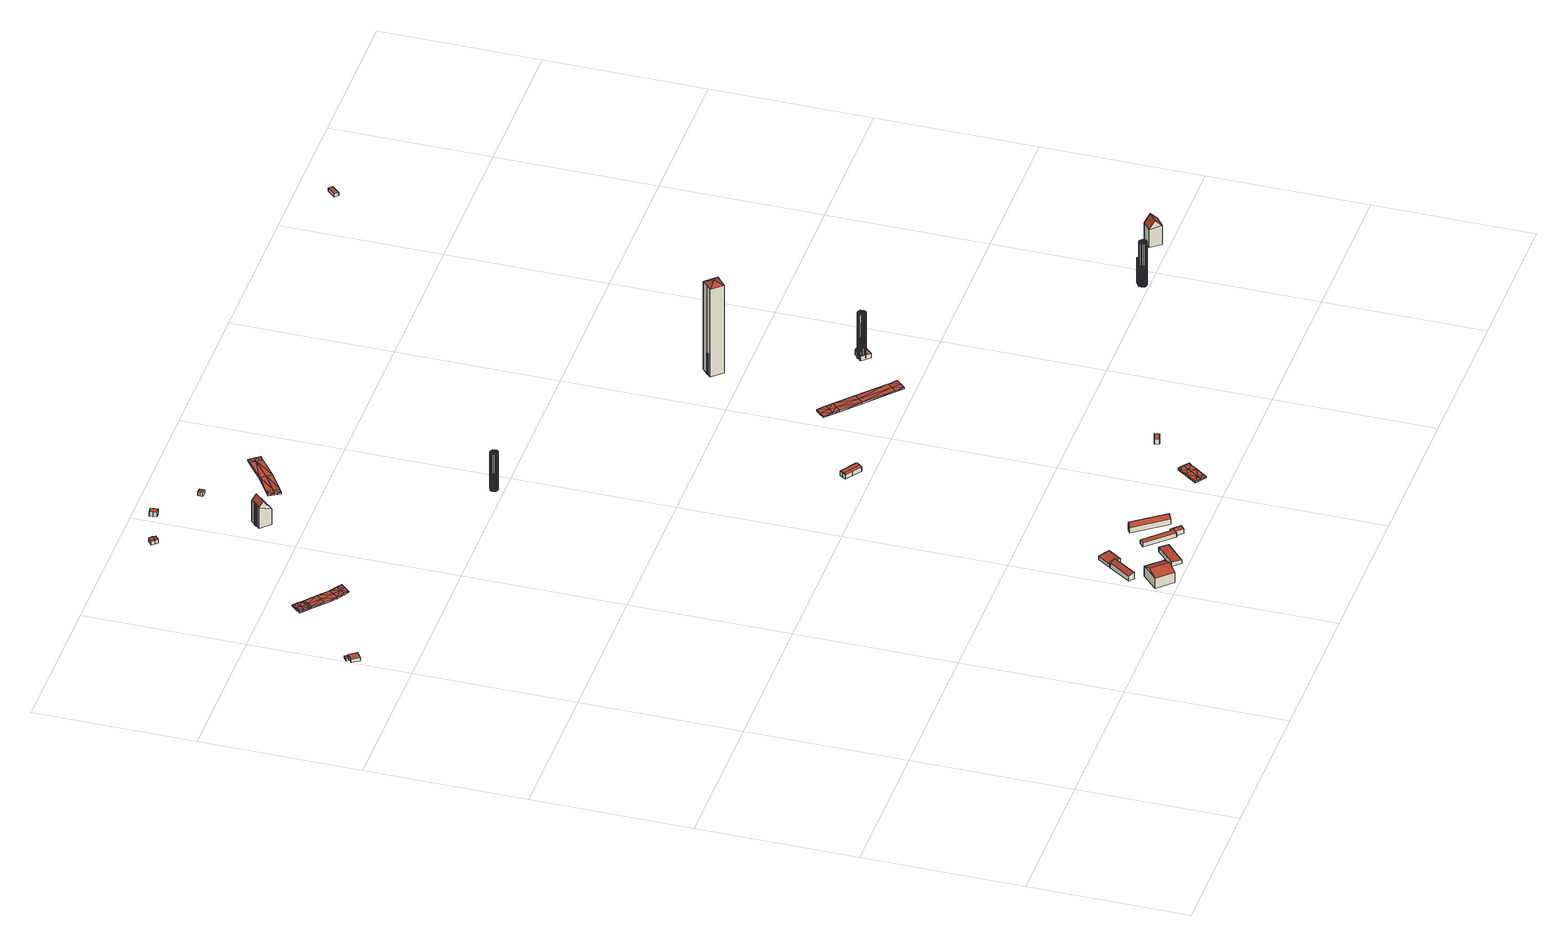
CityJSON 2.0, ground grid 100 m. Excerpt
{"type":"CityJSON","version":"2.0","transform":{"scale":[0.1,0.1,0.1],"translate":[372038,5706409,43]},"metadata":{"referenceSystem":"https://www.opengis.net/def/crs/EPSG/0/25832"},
"CityObjects":{
"building1":{"type":"Building","attributes":{"Gemeindeschluessel":"05911000","Geometrietyp2DReferenz":"3000","function":"31001_2523","roofType":"1000","measuredHeight":1.36},"geometry":[{"type":"Solid","lod":"2","boundaries":[[[[0,1,2,3]],[[4,5,1,0]],[[6,7,5,4]],[[3,2,7,6]],[[4,0,3,6]],[[1,5,7,2]]]],"semantics":{"surfaces":[{"type":"WallSurface"},{"type":"RoofSurface"},{"type":"GroundSurface"}],"values":[[0,0,0,0,1,2]]}}]},
"building2":{"type":"Building","attributes":{"Gemeindeschluessel":"05911000","Geometrietyp2DReferenz":"3000","function":"31001_2500","roofType":"1000","measuredHeight":2.38,"storeysAboveGround":1},"geometry":[{"type":"Solid","lod":"2","boundaries":[[[[8,9,10,11]],[[12,13,9,8]],[[14,15,13,12]],[[11,10,15,14]],[[12,8,11,14]],[[9,13,15,10]]]],"semantics":{"surfaces":[{"type":"WallSurface"},{"type":"RoofSurface"},{"type":"GroundSurface"}],"values":[[0,0,0,0,1,2]]}}]},
"building3":{"type":"Building","attributes":{"Geometrietyp2DReferenz":"2000","Gemeindeschluessel":"05911000","function":"53001_1800","roofType":"9999","measuredHeight":1},"geometry":[{"type":"Solid","lod":"2","boundaries":[[[[16,17,18]],[[17,19,18]],[[20,21,16]],[[21,17,16]],[[22,23,20]],[[23,21,20]],[[24,25,22]],[[25,23,22]],[[26,27,24]],[[27,25,24]],[[28,29,26]],[[29,27,26]],[[30,31,28]],[[31,29,28]],[[32,33,30]],[[33,31,30]],[[34,35,32]],[[35,33,32]],[[36,37,34]],[[37,35,34]],[[38,39,36]],[[39,37,36]],[[40,41,38]],[[41,39,38]],[[42,43,40]],[[43,41,40]],[[44,45,42]],[[45,43,42]],[[46,47,44]],[[47,45,44]],[[48,49,46]],[[49,47,46]],[[50,51,48]],[[51,49,48]],[[52,53,50]],[[53,51,50]],[[54,55,52]],[[55,53,52]],[[56,57,54]],[[57,55,54]],[[18,19,56]],[[19,57,56]],[[58,19,17]],[[58,17,21]],[[59,58,23]],[[23,58,21]],[[60,59,23]],[[60,23,25]],[[61,60,27]],[[27,60,25]],[[62,61,27]],[[62,27,29]],[[62,29,31]],[[63,62,33]],[[33,62,31]],[[63,33,35]],[[39,63,35]],[[39,35,37]],[[55,57,19]],[[55,19,58]],[[53,55,58]],[[53,58,59]],[[53,59,60]],[[53,60,51]],[[49,51,60]],[[49,60,61]],[[49,61,47]],[[47,61,45]],[[45,61,62]],[[43,45,63]],[[63,45,62]],[[41,43,63]],[[41,63,39]],[[64,16,18]],[[64,20,16]],[[65,22,64]],[[22,20,64]],[[66,22,65]],[[66,24,22]],[[67,26,66]],[[26,24,66]],[[68,26,67]],[[68,28,26]],[[68,30,28]],[[69,32,68]],[[32,30,68]],[[69,34,32]],[[38,34,69]],[[38,36,34]],[[54,18,56]],[[54,64,18]],[[52,64,54]],[[52,65,64]],[[52,66,65]],[[52,50,66]],[[48,66,50]],[[48,67,66]],[[48,46,67]],[[46,44,67]],[[44,68,67]],[[42,69,44]],[[69,68,44]],[[40,69,42]],[[40,38,69]]]],"semantics":{"surfaces":[{"type":"WallSurface"},{"type":"GroundSurface"},{"type":"RoofSurface"}],"values":[[0,0,0,0,0,0,0,0,0,0,0,0,0,0,0,0,0,0,0,0,0,0,0,0,0,0,0,0,0,0,0,0,0,0,0,0,0,0,0,0,0,0,1,1,1,1,1,1,1,1,1,1,1,1,1,1,1,1,1,1,1,1,1,1,1,1,1,1,1,1,1,1,1,2,2,2,2,2,2,2,2,2,2,2,2,2,2,2,2,2,2,2,2,2,2,2,2,2,2,2,2,2,2,2]]}}]},
"building4":{"type":"Building","attributes":{"Gemeindeschluessel":"05911000","Geometrietyp2DReferenz":"3000","function":"31001_1010","roofType":"3100","measuredHeight":9.96,"storeysAboveGround":2},"address":[{"country":"Germany","locality":"Bochum","thoroughfareNumber":"1","thoroughfareName":"Blücherstr."}],"geometry":[{"type":"Solid","lod":"2","boundaries":[[[[70,71,72,73]],[[74,75,71,70]],[[76,77,75,74]],[[78,79,77,76]],[[80,81,79,78]],[[73,72,81,80]],[[80,82,83,70,73]],[[84,83,82,78,76]],[[84,76,74]],[[83,84,74,70]],[[82,80,78]],[[71,75,77,79,81,72]]]],"semantics":{"surfaces":[{"type":"WallSurface"},{"type":"RoofSurface"},{"type":"GroundSurface"}],"values":[[0,0,0,0,0,0,1,1,0,0,0,2]]}}]},
"building5":{"type":"Building","attributes":{"Gemeindeschluessel":"05911000","Geometrietyp2DReferenz":"3000","function":"31001_2724","roofType":"2100","measuredHeight":4.78,"storeysAboveGround":1},"geometry":[{"type":"Solid","lod":"2","boundaries":[[[[85,86,87,88]],[[89,90,86,85]],[[91,92,90,89]],[[88,87,92,91]],[[89,85,88,91]],[[86,90,92,87]]]],"semantics":{"surfaces":[{"type":"WallSurface"},{"type":"RoofSurface"},{"type":"GroundSurface"}],"values":[[0,0,0,0,1,2]]}}]},
"building6":{"type":"Building","attributes":{"Gemeindeschluessel":"05911000","Geometrietyp2DReferenz":"3000","function":"31001_2724","roofType":"2100","measuredHeight":2.92,"storeysAboveGround":1},"geometry":[{"type":"Solid","lod":"2","boundaries":[[[[93,94,95,96]],[[97,98,94,93]],[[99,100,98,97]],[[101,102,100,99]],[[96,95,102,101]],[[99,97,93,96,101]],[[94,98,100,102,95]]]],"semantics":{"surfaces":[{"type":"WallSurface"},{"type":"RoofSurface"},{"type":"GroundSurface"}],"values":[[0,0,0,0,0,1,2]]}}]},
"building7":{"type":"Building","attributes":{"Gemeindeschluessel":"05911000","Geometrietyp2DReferenz":"3000","function":"31001_2140","roofType":"2100","measuredHeight":3.24,"storeysAboveGround":1},"geometry":[{"type":"Solid","lod":"2","boundaries":[[[[103,104,105,106]],[[107,108,104,103]],[[109,110,108,107]],[[106,105,110,109]],[[107,103,106,109]],[[104,108,110,105]]]],"semantics":{"surfaces":[{"type":"WallSurface"},{"type":"RoofSurface"},{"type":"GroundSurface"}],"values":[[0,0,0,0,1,2]]}}]},
"building8":{"type":"Building","attributes":{"Gemeindeschluessel":"05911000","Geometrietyp2DReferenz":"3000","function":"31001_1313","roofType":"5000","measuredHeight":2.91,"storeysAboveGround":1},"geometry":[{"type":"Solid","lod":"2","boundaries":[[[[111,112,113,114]],[[115,116,112,111]],[[117,118,116,115]],[[119,120,118,117]],[[121,122,120,119]],[[114,113,122,121]],[[123,124,125,126]],[[126,125,127,117,115,128]],[[127,125,124,121,119]],[[127,119,117]],[[128,115,111]],[[123,126,128,111,114]],[[124,123,114,121]],[[112,116,118,120,122,113]]]],"semantics":{"surfaces":[{"type":"WallSurface"},{"type":"RoofSurface"},{"type":"GroundSurface"}],"values":[[0,0,0,0,0,0,1,1,0,0,0,0,0,2]]}}]},
"building9":{"type":"Building","attributes":{"Gemeindeschluessel":"05911000","Geometrietyp2DReferenz":"3000","function":"31001_2140"},"children":["building9-1","building9-2"]},
"building9-1":{"type":"BuildingPart","attributes":{"roofType":"1000","measuredHeight":2.82,"storeysAboveGround":1},"parents":["building9"],"geometry":[{"type":"Solid","lod":"2","boundaries":[[[[129,130,131,132]],[[133,134,130,129]],[[135,136,134,133]],[[137,138,136,135]],[[139,140,138,137]],[[141,142,140,139]],[[143,144,142,141]],[[145,146,144,143]],[[141,139,137,135,133,129,132,147,145,143]],[[148,131,130,134,136,138,140,142,144,146]],[[146,145,147,148]],[[148,147,132,131]]]],"semantics":{"surfaces":[{"type":"WallSurface"},{"type":"RoofSurface"},{"type":"GroundSurface"},{"type":"ClosureSurface"}],"values":[[0,0,0,0,0,0,0,0,1,2,3,3]]}}]},
"building9-2":{"type":"BuildingPart","attributes":{"roofType":"1000","measuredHeight":3.37,"storeysAboveGround":1},"parents":["building9"],"geometry":[{"type":"Solid","lod":"2","boundaries":[[[[149,150,151,152]],[[153,131,150,149]],[[132,131,153]],[[152,151,146,145,154]],[[155,153,149,152,154]],[[150,131,148,146,151]],[[132,153,155,147]],[[148,131,132,147]],[[147,155,154,145]],[[146,148,147,145]]]],"semantics":{"surfaces":[{"type":"WallSurface"},{"type":"RoofSurface"},{"type":"GroundSurface"},{"type":"ClosureSurface"}],"values":[[0,0,0,0,1,2,0,3,0,3]]}}]},
"building10":{"type":"Building","attributes":{"Gemeindeschluessel":"05911000","Geometrietyp2DReferenz":"3000","function":"31001_2724","roofType":"3100","measuredHeight":5.96,"storeysAboveGround":1},"geometry":[{"type":"Solid","lod":"2","boundaries":[[[[156,157,158,159]],[[160,161,157,156]],[[162,163,161,160]],[[159,158,163,162]],[[156,164,160]],[[162,165,159]],[[159,165,164,156]],[[160,164,165,162]],[[157,161,163,158]]]],"semantics":{"surfaces":[{"type":"WallSurface"},{"type":"RoofSurface"},{"type":"GroundSurface"}],"values":[[0,0,0,0,0,0,1,1,2]]}}]},
"building11":{"type":"Building","attributes":{"Geometrietyp2DReferenz":"1000","Gemeindeschluessel":"05911000","function":"51002_1251","roofType":"9999","measuredHeight":15},"geometry":[{"type":"Solid","lod":"2","boundaries":[[[[166,167,168]],[[167,169,168]],[[170,171,166]],[[171,167,166]],[[172,173,170]],[[173,171,170]],[[174,175,172]],[[175,173,172]],[[176,177,174]],[[177,175,174]],[[178,179,176]],[[179,177,176]],[[180,181,178]],[[181,179,178]],[[182,183,180]],[[183,181,180]],[[184,185,182]],[[185,183,182]],[[186,187,184]],[[187,185,184]],[[188,189,186]],[[189,187,186]],[[190,191,188]],[[191,189,188]],[[192,193,190]],[[193,191,190]],[[194,195,192]],[[195,193,192]],[[196,197,194]],[[197,195,194]],[[198,199,196]],[[199,197,196]],[[200,201,198]],[[201,199,198]],[[202,203,200]],[[203,201,200]],[[204,205,202]],[[205,203,202]],[[168,169,204]],[[169,205,204]],[[169,167,205]],[[167,171,205]],[[171,173,205]],[[173,175,205]],[[175,177,205]],[[181,183,205]],[[177,179,205]],[[179,181,205]],[[183,185,205]],[[185,187,205]],[[187,189,205]],[[189,191,205]],[[191,193,205]],[[193,195,205]],[[195,197,205]],[[197,199,205]],[[199,201,205]],[[201,203,205]],[[166,168,170]],[[168,204,170]],[[204,202,170]],[[202,200,170]],[[200,198,170]],[[198,196,170]],[[196,194,170]],[[194,192,170]],[[192,190,170]],[[190,188,170]],[[188,186,170]],[[186,184,170]],[[184,182,170]],[[182,180,170]],[[180,178,170]],[[178,176,170]],[[176,174,170]],[[174,172,170]]]],"semantics":{"surfaces":[{"type":"WallSurface"},{"type":"GroundSurface"},{"type":"RoofSurface"}],"values":[[0,0,0,0,0,0,0,0,0,0,0,0,0,0,0,0,0,0,0,0,0,0,0,0,0,0,0,0,0,0,0,0,0,0,0,0,0,0,0,0,1,1,1,1,1,1,1,1,1,1,1,1,1,1,1,1,1,1,2,2,2,2,2,2,2,2,2,2,2,2,2,2,2,2,2,2]]}}]},
"building12":{"type":"Building","attributes":{"Gemeindeschluessel":"05911000","Geometrietyp2DReferenz":"3000","function":"51002_1250","roofType":"3100","measuredHeight":18.37},"geometry":[{"type":"Solid","lod":"2","boundaries":[[[[206,207,208,209]],[[210,211,207,206]],[[212,213,211,210]],[[209,208,213,212]],[[206,214,210]],[[212,215,209]],[[209,215,214,206]],[[210,214,215,212]],[[207,211,213,208]]]],"semantics":{"surfaces":[{"type":"WallSurface"},{"type":"RoofSurface"},{"type":"GroundSurface"}],"values":[[0,0,0,0,0,0,1,1,2]]}}]},
"building13":{"type":"Building","attributes":{"Gemeindeschluessel":"05911000","Geometrietyp2DReferenz":"3000","function":"31001_1313","roofType":"9999","measuredHeight":3,"storeysAboveGround":1},"geometry":[{"type":"Solid","lod":"2","boundaries":[[[[216,217,218,219,220,221]],[[219,222,223,220]],[[218,224,222,219]],[[217,225,224,218]],[[216,226,225,217]],[[221,227,226,216]],[[220,223,227,221]],[[222,224,225,226,227,223]]]],"semantics":{"surfaces":[{"type":"RoofSurface"},{"type":"WallSurface"},{"type":"GroundSurface"}],"values":[[0,1,1,1,1,1,1,2]]}}]},
"building14":{"type":"Building","attributes":{"Gemeindeschluessel":"05911000","Geometrietyp2DReferenz":"3000","function":"31001_1313","roofType":"2100","measuredHeight":2.66,"storeysAboveGround":1},"geometry":[{"type":"Solid","lod":"2","boundaries":[[[[228,229,230,231]],[[232,233,229,228]],[[234,235,233,232]],[[236,237,235,234]],[[238,239,237,236]],[[231,230,239,238]],[[236,234,232,228,231,238]],[[229,233,235,237,239,230]]]],"semantics":{"surfaces":[{"type":"WallSurface"},{"type":"RoofSurface"},{"type":"GroundSurface"}],"values":[[0,0,0,0,0,0,1,2]]}}]},
"building15":{"type":"Building","attributes":{"Geometrietyp2DReferenz":"1000","Gemeindeschluessel":"05911000","function":"51002_1251","roofType":"9999","measuredHeight":26.28},"geometry":[{"type":"Solid","lod":"2","boundaries":[[[[240,241,242]],[[241,243,242]],[[244,245,240]],[[245,241,240]],[[246,247,244]],[[247,245,244]],[[248,249,246]],[[249,247,246]],[[250,251,248]],[[251,249,248]],[[252,253,250]],[[253,251,250]],[[254,255,252]],[[255,253,252]],[[256,257,254]],[[257,255,254]],[[258,259,256]],[[259,257,256]],[[260,261,258]],[[261,259,258]],[[262,263,260]],[[263,261,260]],[[264,265,262]],[[265,263,262]],[[266,267,264]],[[267,265,264]],[[268,269,266]],[[269,267,266]],[[270,271,268]],[[271,269,268]],[[272,273,270]],[[273,271,270]],[[274,275,272]],[[275,273,272]],[[276,277,274]],[[277,275,274]],[[278,279,276]],[[279,277,276]],[[242,243,278]],[[243,279,278]],[[243,241,279]],[[241,245,279]],[[245,247,279]],[[247,249,279]],[[249,251,279]],[[251,253,279]],[[253,255,279]],[[255,257,279]],[[257,259,279]],[[259,261,279]],[[261,263,279]],[[269,271,279]],[[263,265,279]],[[265,267,279]],[[267,269,279]],[[271,273,279]],[[273,275,279]],[[275,277,279]],[[240,242,244]],[[242,278,244]],[[278,276,244]],[[276,274,244]],[[274,272,244]],[[272,270,244]],[[270,268,244]],[[268,266,244]],[[266,264,244]],[[264,262,244]],[[262,260,244]],[[260,258,244]],[[258,256,244]],[[256,254,244]],[[254,252,244]],[[252,250,244]],[[250,248,244]],[[248,246,244]]]],"semantics":{"surfaces":[{"type":"WallSurface"},{"type":"GroundSurface"},{"type":"RoofSurface"}],"values":[[0,0,0,0,0,0,0,0,0,0,0,0,0,0,0,0,0,0,0,0,0,0,0,0,0,0,0,0,0,0,0,0,0,0,0,0,0,0,0,0,1,1,1,1,1,1,1,1,1,1,1,1,1,1,1,1,1,1,2,2,2,2,2,2,2,2,2,2,2,2,2,2,2,2,2,2]]}}]},
"building16":{"type":"Building","attributes":{"Geometrietyp2DReferenz":"2000","Gemeindeschluessel":"05911000","function":"53001_1800","roofType":"9999","measuredHeight":1},"geometry":[{"type":"Solid","lod":"2","boundaries":[[[[280,281,282]],[[281,283,282]],[[284,285,280]],[[285,281,280]],[[286,287,284]],[[287,285,284]],[[288,289,286]],[[289,287,286]],[[290,291,288]],[[291,289,288]],[[292,293,290]],[[293,291,290]],[[294,295,292]],[[295,293,292]],[[296,297,294]],[[297,295,294]],[[298,299,296]],[[299,297,296]],[[300,301,298]],[[301,299,298]],[[302,303,300]],[[303,301,300]],[[282,283,302]],[[283,303,302]],[[283,281,304]],[[304,281,285]],[[304,285,287]],[[304,287,305]],[[305,287,306]],[[306,287,289]],[[306,289,293]],[[293,289,291]],[[303,283,301]],[[301,283,304]],[[301,304,299]],[[299,304,305]],[[299,305,306]],[[299,306,297]],[[297,306,293]],[[297,293,295]],[[282,307,280]],[[307,284,280]],[[307,286,284]],[[307,308,286]],[[308,309,286]],[[309,288,286]],[[309,292,288]],[[292,290,288]],[[302,300,282]],[[300,307,282]],[[300,298,307]],[[298,308,307]],[[298,309,308]],[[298,296,309]],[[296,292,309]],[[296,294,292]]]],"semantics":{"surfaces":[{"type":"WallSurface"},{"type":"GroundSurface"},{"type":"RoofSurface"}],"values":[[0,0,0,0,0,0,0,0,0,0,0,0,0,0,0,0,0,0,0,0,0,0,0,0,1,1,1,1,1,1,1,1,1,1,1,1,1,1,1,1,2,2,2,2,2,2,2,2,2,2,2,2,2,2,2,2]]}}]},
"building17":{"type":"Building","attributes":{"Gemeindeschluessel":"05911000","Geometrietyp2DReferenz":"3000","function":"31001_2723","roofType":"9999","measuredHeight":3.89,"storeysAboveGround":1},"geometry":[{"type":"Solid","lod":"2","boundaries":[[[[310,311,312,313]],[[314,315,311,310]],[[316,317,315,314]],[[318,319,317,316]],[[320,321,319,318]],[[322,323,321,320]],[[313,312,323,322]],[[324,325,313,322]],[[314,326,327,318,316]],[[325,324,328,327,326,329]],[[327,328,320,318]],[[328,324,322,320]],[[329,326,314,310]],[[325,329,310,313]],[[311,315,317,319,321,323,312]]]],"semantics":{"surfaces":[{"type":"WallSurface"},{"type":"RoofSurface"},{"type":"GroundSurface"}],"values":[[0,0,0,0,0,0,0,1,1,1,0,0,0,0,2]]}}]},
"building18":{"type":"Building","attributes":{"Geometrietyp2DReferenz":"2000","Gemeindeschluessel":"05911000","function":"53001_1800","roofType":"9999","measuredHeight":1},"geometry":[{"type":"Solid","lod":"2","boundaries":[[[[330,331,332]],[[331,333,332]],[[334,335,330]],[[335,331,330]],[[336,337,334]],[[337,335,334]],[[338,339,336]],[[339,337,336]],[[340,341,338]],[[341,339,338]],[[342,343,340]],[[343,341,340]],[[344,345,342]],[[345,343,342]],[[346,347,344]],[[347,345,344]],[[348,349,346]],[[350,351,348]],[[349,347,346]],[[351,349,348]],[[352,353,350]],[[353,351,350]],[[354,355,352]],[[355,353,352]],[[356,357,354]],[[357,355,354]],[[332,333,356]],[[333,357,356]],[[337,358,359]],[[335,359,333]],[[335,333,331]],[[339,358,337]],[[337,359,335]],[[343,360,358]],[[343,358,341]],[[341,358,339]],[[345,347,360]],[[345,360,343]],[[359,355,357]],[[359,357,333]],[[358,353,359]],[[359,353,355]],[[360,351,353]],[[360,353,358]],[[347,349,351]],[[347,351,360]],[[334,332,361]],[[334,330,332]],[[338,336,362]],[[336,361,362]],[[336,334,361]],[[342,362,363]],[[342,340,362]],[[340,338,362]],[[344,363,346]],[[344,342,363]],[[361,356,354]],[[361,332,356]],[[362,361,352]],[[361,354,352]],[[346,363,350]],[[363,352,350]],[[363,362,352]],[[346,350,348]]]],"semantics":{"surfaces":[{"type":"WallSurface"},{"type":"GroundSurface"},{"type":"RoofSurface"}],"values":[[0,0,0,0,0,0,0,0,0,0,0,0,0,0,0,0,0,0,0,0,0,0,0,0,0,0,0,0,1,1,1,1,1,1,1,1,1,1,1,1,1,1,1,1,1,1,2,2,2,2,2,2,2,2,2,2,2,2,2,2,2,2,2,2]]}}]},
"building19":{"type":"Building","attributes":{"Gemeindeschluessel":"05911000","Geometrietyp2DReferenz":"3000","function":"31001_2520","roofType":"1000","measuredHeight":3.46,"storeysAboveGround":1},"geometry":[{"type":"Solid","lod":"2","boundaries":[[[[364,365,366,367]],[[368,369,365,364]],[[370,371,369,368]],[[367,366,371,370]],[[368,364,367,370]],[[365,369,371,366]]]],"semantics":{"surfaces":[{"type":"WallSurface"},{"type":"RoofSurface"},{"type":"GroundSurface"}],"values":[[0,0,0,0,1,2]]}}]},
"building20":{"type":"Building","attributes":{"Geometrietyp2DReferenz":"2000","Gemeindeschluessel":"05911000","function":"53001_1800","roofType":"9999","measuredHeight":1},"geometry":[{"type":"Solid","lod":"2","boundaries":[[[[372,373,374]],[[373,375,374]],[[376,377,372]],[[377,373,372]],[[378,379,376]],[[379,377,376]],[[380,381,378]],[[381,379,378]],[[382,383,380]],[[383,381,380]],[[384,385,382]],[[385,383,382]],[[386,387,384]],[[387,385,384]],[[388,389,386]],[[389,387,386]],[[390,391,388]],[[391,389,388]],[[392,393,390]],[[393,391,390]],[[394,395,392]],[[395,393,392]],[[396,397,394]],[[397,395,394]],[[398,399,396]],[[399,397,396]],[[400,401,398]],[[401,399,398]],[[374,375,400]],[[375,401,400]],[[402,375,373]],[[402,373,377]],[[403,402,379]],[[379,402,377]],[[404,403,379]],[[404,379,381]],[[405,404,385]],[[385,404,383]],[[383,404,381]],[[389,405,385]],[[389,385,387]],[[399,401,375]],[[399,375,402]],[[397,399,403]],[[403,399,402]],[[397,403,395]],[[395,403,404]],[[393,395,405]],[[405,395,404]],[[391,393,405]],[[391,405,389]],[[406,372,374]],[[406,376,372]],[[407,378,406]],[[378,376,406]],[[408,378,407]],[[408,380,378]],[[409,384,408]],[[384,382,408]],[[382,380,408]],[[388,384,409]],[[388,386,384]],[[398,374,400]],[[398,406,374]],[[396,407,398]],[[407,406,398]],[[396,394,407]],[[394,408,407]],[[392,409,394]],[[409,408,394]],[[390,409,392]],[[390,388,409]]]],"semantics":{"surfaces":[{"type":"WallSurface"},{"type":"GroundSurface"},{"type":"RoofSurface"}],"values":[[0,0,0,0,0,0,0,0,0,0,0,0,0,0,0,0,0,0,0,0,0,0,0,0,0,0,0,0,0,0,1,1,1,1,1,1,1,1,1,1,1,1,1,1,1,1,1,1,1,1,1,2,2,2,2,2,2,2,2,2,2,2,2,2,2,2,2,2,2,2,2,2]]}}]},
"building21":{"type":"Building","attributes":{"Geometrietyp2DReferenz":"1000","Gemeindeschluessel":"05911000","function":"51002_1251","roofType":"9999","measuredHeight":15},"geometry":[{"type":"Solid","lod":"2","boundaries":[[[[410,411,412]],[[411,413,412]],[[414,415,410]],[[415,411,410]],[[416,417,414]],[[417,415,414]],[[418,419,416]],[[419,417,416]],[[420,421,418]],[[421,419,418]],[[422,423,420]],[[423,421,420]],[[424,425,422]],[[425,423,422]],[[426,427,424]],[[427,425,424]],[[428,429,426]],[[429,427,426]],[[430,431,428]],[[431,429,428]],[[432,433,430]],[[433,431,430]],[[434,435,432]],[[435,433,432]],[[436,437,434]],[[437,435,434]],[[438,439,436]],[[439,437,436]],[[440,441,438]],[[441,439,438]],[[442,443,440]],[[443,441,440]],[[444,445,442]],[[445,443,442]],[[446,447,444]],[[447,445,444]],[[448,449,446]],[[449,447,446]],[[412,413,448]],[[413,449,448]],[[413,411,449]],[[411,415,449]],[[415,417,449]],[[417,419,449]],[[419,421,449]],[[421,423,449]],[[423,425,449]],[[425,427,449]],[[427,429,449]],[[429,431,449]],[[431,433,449]],[[433,435,449]],[[435,437,449]],[[437,439,449]],[[439,441,449]],[[441,443,449]],[[443,445,449]],[[445,447,449]],[[410,412,414]],[[412,448,414]],[[448,446,414]],[[446,444,414]],[[444,442,414]],[[442,440,414]],[[440,438,414]],[[438,436,414]],[[436,434,414]],[[434,432,414]],[[432,430,414]],[[430,428,414]],[[428,426,414]],[[426,424,414]],[[424,422,414]],[[422,420,414]],[[420,418,414]],[[418,416,414]]]],"semantics":{"surfaces":[{"type":"WallSurface"},{"type":"GroundSurface"},{"type":"RoofSurface"}],"values":[[0,0,0,0,0,0,0,0,0,0,0,0,0,0,0,0,0,0,0,0,0,0,0,0,0,0,0,0,0,0,0,0,0,0,0,0,0,0,0,0,1,1,1,1,1,1,1,1,1,1,1,1,1,1,1,1,1,1,2,2,2,2,2,2,2,2,2,2,2,2,2,2,2,2,2,2]]}}]},
"building22":{"type":"Building","attributes":{"Gemeindeschluessel":"05911000","Geometrietyp2DReferenz":"3000","function":"51002_1250","roofType":"5000","measuredHeight":64.75},"geometry":[{"type":"Solid","lod":"2","boundaries":[[[[450,451,452,453]],[[454,455,451,450]],[[456,457,455,454]],[[458,459,457,456]],[[460,461,459,458]],[[453,452,461,460]],[[458,456,454,462]],[[462,454,450,463]],[[450,453,460,463]],[[463,460,458,462]],[[451,455,457,459,461,452]]]],"semantics":{"surfaces":[{"type":"WallSurface"},{"type":"RoofSurface"},{"type":"GroundSurface"}],"values":[[0,0,0,0,0,0,1,1,1,1,2]]}}]},
"building23":{"type":"Building","attributes":{"Geometrietyp2DReferenz":"1000","Gemeindeschluessel":"05911000","function":"51002_1251","roofType":"9999","measuredHeight":31.94},"geometry":[{"type":"Solid","lod":"2","boundaries":[[[[464,465,466]],[[465,467,466]],[[468,469,464]],[[469,465,464]],[[470,471,468]],[[471,469,468]],[[472,473,470]],[[473,471,470]],[[474,475,472]],[[475,473,472]],[[476,477,474]],[[477,475,474]],[[478,479,476]],[[479,477,476]],[[480,481,478]],[[481,479,478]],[[482,483,480]],[[483,481,480]],[[484,485,482]],[[485,483,482]],[[486,487,484]],[[487,485,484]],[[488,489,486]],[[489,487,486]],[[490,491,488]],[[491,489,488]],[[492,493,490]],[[493,491,490]],[[494,495,492]],[[495,493,492]],[[496,497,494]],[[497,495,494]],[[498,499,496]],[[499,497,496]],[[500,501,502]],[[502,501,498]],[[501,499,498]],[[503,500,502]],[[466,467,503]],[[467,500,503]],[[500,467,479]],[[497,499,479]],[[499,501,479]],[[501,500,479]],[[467,465,479]],[[465,469,479]],[[469,471,479]],[[471,473,479]],[[473,475,479]],[[475,477,479]],[[481,483,479]],[[483,485,479]],[[485,487,479]],[[487,489,479]],[[489,491,479]],[[491,493,479]],[[493,495,479]],[[495,497,479]],[[482,480,484]],[[480,478,484]],[[478,476,484]],[[476,474,484]],[[474,472,484]],[[472,470,484]],[[470,468,484]],[[468,464,484]],[[464,466,484]],[[466,503,484]],[[503,502,484]],[[502,498,484]],[[498,496,484]],[[496,494,484]],[[494,492,484]],[[492,490,484]],[[490,488,484]],[[488,486,484]]]],"semantics":{"surfaces":[{"type":"WallSurface"},{"type":"GroundSurface"},{"type":"RoofSurface"}],"values":[[0,0,0,0,0,0,0,0,0,0,0,0,0,0,0,0,0,0,0,0,0,0,0,0,0,0,0,0,0,0,0,0,0,0,0,0,0,0,0,0,1,1,1,1,1,1,1,1,1,1,1,1,1,1,1,1,1,1,2,2,2,2,2,2,2,2,2,2,2,2,2,2,2,2,2,2]]}}]},
"building24":{"type":"Building","attributes":{"Gemeindeschluessel":"05911000","Geometrietyp2DReferenz":"3000","function":"51002_1250","roofType":"5000","measuredHeight":7.84},"geometry":[{"type":"Solid","lod":"2","boundaries":[[[[504,505,506,507]],[[508,509,505,504]],[[510,511,509,508]],[[512,513,511,510]],[[514,515,513,512]],[[516,517,515,514]],[[507,506,517,516]],[[518,514,519]],[[514,512,519]],[[510,519,512]],[[518,519,520,504,507,516]],[[516,514,518]],[[520,508,504]],[[520,519,510,508]],[[505,509,511,513,515,517,506]]]],"semantics":{"surfaces":[{"type":"WallSurface"},{"type":"RoofSurface"},{"type":"GroundSurface"}],"values":[[0,0,0,0,0,0,0,1,1,1,1,1,0,0,2]]}}]},
"building25":{"type":"Building","attributes":{"Geometrietyp2DReferenz":"1000","Gemeindeschluessel":"05911000","function":"51002_1251","roofType":"9999","measuredHeight":30.4},"geometry":[{"type":"Solid","lod":"2","boundaries":[[[[521,522,523]],[[522,524,523]],[[525,526,521]],[[526,522,521]],[[527,528,525]],[[528,526,525]],[[529,530,527]],[[530,528,527]],[[531,532,529]],[[532,530,529]],[[533,534,531]],[[534,532,531]],[[535,536,533]],[[536,534,533]],[[537,538,535]],[[538,536,535]],[[539,540,537]],[[540,538,537]],[[541,542,539]],[[542,540,539]],[[543,544,541]],[[544,542,541]],[[545,546,543]],[[546,544,543]],[[547,548,545]],[[548,546,545]],[[549,550,547]],[[550,548,547]],[[551,552,549]],[[552,550,549]],[[553,554,551]],[[554,552,551]],[[555,556,553]],[[556,554,553]],[[557,558,555]],[[558,556,555]],[[559,560,557]],[[560,558,557]],[[523,524,559]],[[524,560,559]],[[524,522,560]],[[522,526,560]],[[526,528,560]],[[528,530,560]],[[530,532,560]],[[532,534,560]],[[534,536,560]],[[536,538,560]],[[538,540,560]],[[540,542,560]],[[542,544,560]],[[544,546,560]],[[546,548,560]],[[548,550,560]],[[550,552,560]],[[552,554,560]],[[554,556,560]],[[556,558,560]],[[559,557,525]],[[521,523,525]],[[523,559,525]],[[557,555,525]],[[555,553,525]],[[553,551,525]],[[551,549,525]],[[549,547,525]],[[547,545,525]],[[545,543,525]],[[543,541,525]],[[541,539,525]],[[539,537,525]],[[537,535,525]],[[535,533,525]],[[533,531,525]],[[531,529,525]],[[529,527,525]]]],"semantics":{"surfaces":[{"type":"WallSurface"},{"type":"GroundSurface"},{"type":"RoofSurface"}],"values":[[0,0,0,0,0,0,0,0,0,0,0,0,0,0,0,0,0,0,0,0,0,0,0,0,0,0,0,0,0,0,0,0,0,0,0,0,0,0,0,0,1,1,1,1,1,1,1,1,1,1,1,1,1,1,1,1,1,1,2,2,2,2,2,2,2,2,2,2,2,2,2,2,2,2,2,2]]}}]},
"building26":{"type":"Building","attributes":{"Gemeindeschluessel":"05911000","Geometrietyp2DReferenz":"3000","function":"51002_1250","roofType":"2100","measuredHeight":18},"geometry":[{"type":"Solid","lod":"2","boundaries":[[[[561,562,563,564]],[[565,566,562,561]],[[567,568,566,565]],[[569,570,568,567]],[[571,572,570,569]],[[564,563,572,571]],[[569,567,565,561,564,571]],[[562,566,568,570,572,563]]]],"semantics":{"surfaces":[{"type":"WallSurface"},{"type":"RoofSurface"},{"type":"GroundSurface"}],"values":[[0,0,0,0,0,0,1,2]]}}]},
"building27":{"type":"Building","attributes":{"Gemeindeschluessel":"05911000","Geometrietyp2DReferenz":"3000","function":"51002_1250","roofType":"3100","measuredHeight":17.9},"geometry":[{"type":"Solid","lod":"2","boundaries":[[[[573,574,575,576]],[[577,578,574,573]],[[579,580,578,577]],[[576,575,580,579]],[[573,581,577]],[[579,582,576]],[[576,582,581,573]],[[577,581,582,579]],[[574,578,580,575]]]],"semantics":{"surfaces":[{"type":"WallSurface"},{"type":"RoofSurface"},{"type":"GroundSurface"}],"values":[[0,0,0,0,0,0,1,1,2]]}}]},
"building28":{"type":"Building","attributes":{"name":"Regenwasserpumpwerk","Gemeindeschluessel":"05911000","Geometrietyp2DReferenz":"3000","function":"31001_2512","roofType":"1000","measuredHeight":2.23,"storeysAboveGround":1},"geometry":[{"type":"Solid","lod":"2","boundaries":[[[[583,584,585,586]],[[587,588,584,583]],[[589,590,588,587]],[[586,585,590,589]],[[587,583,586,589]],[[584,588,590,585]]]],"semantics":{"surfaces":[{"type":"WallSurface"},{"type":"RoofSurface"},{"type":"GroundSurface"}],"values":[[0,0,0,0,1,2]]}}]}
},
"vertices":[
[33,4418,18],[33,4418,4],[9,4401,4],[9,4401,18],[41,4407,18],[41,4407,4],[17,4390,18],[17,4390,4],
[47,4399,25],[47,4399,1],[4,4369,1],[4,4369,25],[79,4353,25],[79,4353,1],[36,4323,25],[36,4323,1],
[257,4801,149],[257,4801,139],[231,4771,149],[231,4771,139],[282,4779,148],[282,4779,138],[308,4757,147],[308,4757,137],[321,4746,147],[321,4746,137],[387,4691,147],[387,4691,137],[455,4634,146],[455,4634,136],[455,4633,146],[455,4633,136],[456,4633,146],[456,4633,136],[491,4601,156],[491,4601,146],[516,4579,161],[516,4579,151],[489,4549,161],[489,4549,151],[463,4519,161],[463,4519,151],[438,4541,156],[438,4541,146],[403,4573,146],[403,4573,136],[335,4629,147],[335,4629,137],[270,4685,147],[270,4685,137],[269,4685,147],[269,4685,137],[256,4696,147],[256,4696,137],[230,4718,148],[230,4718,138],[205,4740,149],[205,4740,139],[256,4749,138],[282,4727,137],[295,4716,137],[361,4660,137],[429,4603,136],[465,4571,146],[256,4749,148],[282,4727,147],[295,4716,147],[361,4660,147],[429,4603,146],[465,4571,156],
[2138,98,133],[2138,98,61],[2135,102,61],[2135,102,133],[2071,34,133],[2071,34,61],[2039,4,133],[2039,4,61],[1950,97,133],[1950,97,61],[2050,192,133],[2050,192,61],[1999,143,160],[2088,50,160],[2071,34,151],
[2111,387,105],[2111,387,58],[2080,408,58],[2080,408,91],[2008,240,105],[2008,240,58],[1981,266,91],[1981,266,58],
[2080,408,80],[2080,408,56],[2111,387,56],[2111,387,82],[2140,493,80],[2140,493,56],[2202,450,85],[2202,450,56],[2143,365,85],[2143,365,56],
[2340,131,96],[2340,131,69],[2296,178,69],[2296,178,102],[2219,16,96],[2219,16,69],[2174,63,102],[2174,63,69],
[758,5795,78],[758,5795,54],[743,5811,54],[743,5811,78],[774,5778,78],[774,5778,54],[747,5753,78],[747,5753,54],[732,5769,78],[732,5769,54],[716,5786,78],[716,5786,54],[743,5811,79],[716,5786,79],[731,5770,83],[758,5795,83],[732,5769,82],[758,5795,82],
[2476,124,86],[2476,124,58],[2484,131,58],[2484,131,86],[2327,282,86],[2327,282,58],[2353,306,86],[2353,306,58],[2493,163,86],[2493,163,58],[2502,171,86],[2502,171,58],[2513,159,86],[2513,159,58],[2515,157,86],[2515,157,58],[2513,154,86],[2513,154,58],[2511,157,86],[2511,157,58],
[2520,93,91],[2520,93,58],[2547,117,58],[2547,117,91],[2484,131,91],[2513,154,91],[2511,157,91],
[2619,215,102],[2619,215,53],[2472,415,53],[2472,415,102],[2591,194,91],[2591,194,53],[2442,396,90],[2442,396,53],[2612,210,113],[2465,410,113],
[1179,5281,152],[1179,5281,2],[1174,5287,152],[1174,5287,2],[1181,5274,152],[1181,5274,2],[1181,5266,152],[1181,5266,2],[1179,5258,152],[1179,5258,2],[1174,5252,152],[1174,5252,2],[1168,5247,152],[1168,5247,2],[1160,5245,152],[1160,5245,2],[1153,5245,152],[1153,5245,2],[1145,5247,152],[1145,5247,2],[1139,5252,152],[1139,5252,2],[1134,5258,152],[1134,5258,2],[1132,5266,152],[1132,5266,2],[1132,5274,152],[1132,5274,2],[1134,5281,152],[1134,5281,2],[1139,5287,152],[1139,5287,2],[1145,5292,152],[1145,5292,2],[1153,5294,152],[1153,5294,2],[1160,5294,152],[1160,5294,2],[1168,5292,152],[1168,5292,2],
[1175,5318,149],[1175,5318,2],[1115,5253,2],[1115,5253,149],[1236,5261,111],[1236,5261,2],[1176,5196,111],[1176,5196,2],[1196,5298,185],[1136,5233,185],
[991,5832,84],[1027,5838,84],[1023,5861,84],[1019,5884,84],[983,5878,84],[987,5855,84],[1019,5884,54],[983,5878,54],[1023,5861,54],[1027,5838,54],[991,5832,54],[987,5855,54],
[1272,5656,71],[1272,5656,44],[1271,5641,44],[1271,5641,71],[1273,5671,71],[1273,5671,44],[1303,5669,69],[1303,5669,44],[1302,5654,69],[1302,5654,44],[1301,5639,69],[1301,5639,44],
[1856,4062,296],[1856,4062,34],[1852,4068,296],[1852,4068,34],[1859,4054,296],[1859,4054,34],[1859,4046,296],[1859,4046,34],[1856,4039,296],[1856,4039,34],[1852,4033,296],[1852,4033,34],[1845,4028,296],[1845,4028,34],[1838,4026,296],[1838,4026,34],[1830,4026,296],[1830,4026,34],[1823,4028,296],[1823,4028,34],[1816,4033,296],[1816,4033,34],[1812,4039,296],[1812,4039,34],[1809,4046,296],[1809,4046,34],[1809,4054,296],[1809,4054,34],[1812,4062,296],[1812,4062,34],[1816,4068,296],[1816,4068,34],[1823,4072,296],[1823,4072,34],[1830,4075,296],[1830,4075,34],[1838,4075,296],[1838,4075,34],[1845,4072,296],[1845,4072,34],
[2953,152,117],[2953,152,107],[2986,129,117],[2986,129,107],[2968,172,117],[2968,172,107],[3007,226,118],[3007,226,108],[3033,263,117],[3033,263,107],[3050,286,117],[3050,286,107],[3082,263,117],[3082,263,107],[3115,239,117],[3115,239,107],[3098,216,117],[3098,216,107],[3072,180,118],[3072,180,108],[3033,125,117],[3033,125,107],[3018,105,117],[3018,105,107],[3000,149,107],[3039,203,108],[3056,226,107],[3000,149,117],[3039,203,118],[3056,226,117],
[2601,2079,79],[2601,2079,48],[2615,2100,48],[2615,2100,79],[2588,2058,79],[2588,2058,48],[2533,2094,79],[2533,2094,48],[2488,2124,79],[2488,2124,48],[2502,2145,79],[2502,2145,48],[2515,2166,79],[2515,2166,48],[2509,2156,86],[2609,2090,86],[2595,2070,86],[2495,2136,86],[2502,2145,86],[2601,2079,86],
[1761,5438,30],[1761,5438,20],[1737,5469,30],[1737,5469,20],[1733,5416,30],[1733,5416,20],[1606,5319,32],[1606,5319,22],[1605,5319,32],[1605,5319,22],[1604,5318,32],[1604,5318,22],[1482,5240,32],[1482,5240,22],[1453,5222,32],[1453,5222,22],[1431,5255,32],[1431,5255,22],[1410,5289,32],[1410,5289,22],[1439,5308,32],[1439,5308,22],[1559,5384,32],[1559,5384,22],[1685,5480,30],[1685,5480,20],[1713,5501,30],[1713,5501,20],[1582,5351,22],[1709,5448,20],[1461,5274,22],[1709,5448,30],[1582,5351,32],[1461,5274,32],
[3288,499,153],[3288,499,118],[3236,486,118],[3236,486,153],[3296,468,153],[3296,468,118],[3244,455,153],[3244,455,118],
[2916,2426,187],[2916,2426,177],[2889,2396,187],[2889,2396,177],[2961,2385,187],[2961,2385,177],[2995,2354,188],[2995,2354,178],[3107,2252,189],[3107,2252,179],[3107,2251,189],[3107,2251,179],[3270,2100,191],[3270,2100,181],[3315,2058,192],[3315,2058,182],[3287,2029,192],[3287,2029,182],[3260,2000,192],[3260,2000,182],[3215,2041,191],[3215,2041,181],[3053,2193,189],[3053,2193,179],[2941,2295,188],[2941,2295,178],[2907,2326,187],[2907,2326,177],[2862,2367,187],[2862,2367,177],[2934,2355,177],[2968,2324,178],[3080,2222,179],[3243,2070,181],[2934,2355,187],[2968,2324,188],[3080,2222,189],[3243,2070,191],
[3314,3186,179],[3314,3186,29],[3310,3193,179],[3310,3193,29],[3317,3179,179],[3317,3179,29],[3317,3171,179],[3317,3171,29],[3314,3164,179],[3314,3164,29],[3310,3157,179],[3310,3157,29],[3303,3153,179],[3303,3153,29],[3296,3150,179],[3296,3150,29],[3288,3150,179],[3288,3150,29],[3281,3153,179],[3281,3153,29],[3274,3157,179],[3274,3157,29],[3270,3164,179],[3270,3164,29],[3267,3171,179],[3267,3171,29],[3267,3179,179],[3267,3179,29],[3270,3186,179],[3270,3186,29],[3274,3193,179],[3274,3193,29],[3281,3197,179],[3281,3197,29],[3288,3200,179],[3288,3200,29],[3296,3200,179],[3296,3200,29],[3303,3197,179],[3303,3197,29],
[3316,3230,656],[3316,3230,30],[3282,3199,30],[3282,3199,656],[3380,3162,656],[3380,3162,30],[3346,3131,656],[3346,3131,30],[3314,3102,656],[3314,3102,30],[3251,3170,656],[3251,3170,30],[3317,3165,678],[3314,3167,678],
[3556,2357,430],[3556,2357,111],[3556,2349,430],[3556,2349,111],[3558,2364,430],[3558,2364,111],[3563,2370,430],[3563,2370,111],[3569,2375,430],[3569,2375,111],[3576,2377,430],[3576,2377,111],[3584,2377,430],[3584,2377,111],[3592,2375,430],[3592,2375,111],[3598,2370,430],[3598,2370,111],[3603,2364,430],[3603,2364,111],[3605,2357,430],[3605,2357,111],[3605,2349,430],[3605,2349,111],[3603,2341,430],[3603,2341,111],[3598,2335,430],[3598,2335,111],[3592,2330,430],[3592,2330,111],[3584,2328,430],[3584,2328,111],[3576,2328,430],[3576,2328,111],[3569,2330,430],[3569,2330,111],[3558,2341,111],[3563,2335,111],[3563,2335,430],[3558,2341,430],
[3598,2396,143],[3598,2396,111],[3571,2371,111],[3571,2371,143],[3618,2374,143],[3618,2374,111],[3641,2348,143],[3641,2348,111],[3614,2322,143],[3614,2322,111],[3591,2299,143],[3591,2299,111],[3547,2349,143],[3547,2349,111],[3593,2347,189],[3619,2372,189],[3618,2374,185],
[4694,992,460],[4694,992,156],[4689,998,460],[4689,998,156],[4696,984,460],[4696,984,156],[4696,976,460],[4696,976,156],[4694,969,460],[4694,969,156],[4689,962,460],[4689,962,156],[4683,958,460],[4683,958,156],[4676,955,460],[4676,955,156],[4668,955,460],[4668,955,156],[4660,958,460],[4660,958,156],[4654,962,460],[4654,962,156],[4649,969,460],[4649,969,156],[4647,976,460],[4647,976,156],[4647,984,460],[4647,984,156],[4649,992,460],[4649,992,156],[4654,998,460],[4654,998,156],[4660,1002,460],[4660,1002,156],[4668,1005,460],[4668,1005,156],[4676,1005,460],[4676,1005,156],[4683,1002,460],[4683,1002,156],
[4647,997,334],[4647,997,156],[4669,964,156],[4669,964,334],[4663,1008,335],[4663,1008,156],[4682,1020,336],[4682,1020,156],[4704,986,336],[4704,986,156],[4687,975,335],[4687,975,156],
[5077,1093,293],[5077,1093,168],[5015,1044,168],[5015,1044,293],[5127,1030,306],[5127,1030,168],[5065,981,306],[5065,981,168],[5100,1064,347],[5038,1015,347],
[4398,5814,34],[4398,5814,12],[4353,5766,12],[4353,5766,34],[4419,5794,34],[4419,5794,12],[4374,5746,34],[4374,5746,12]
]}
